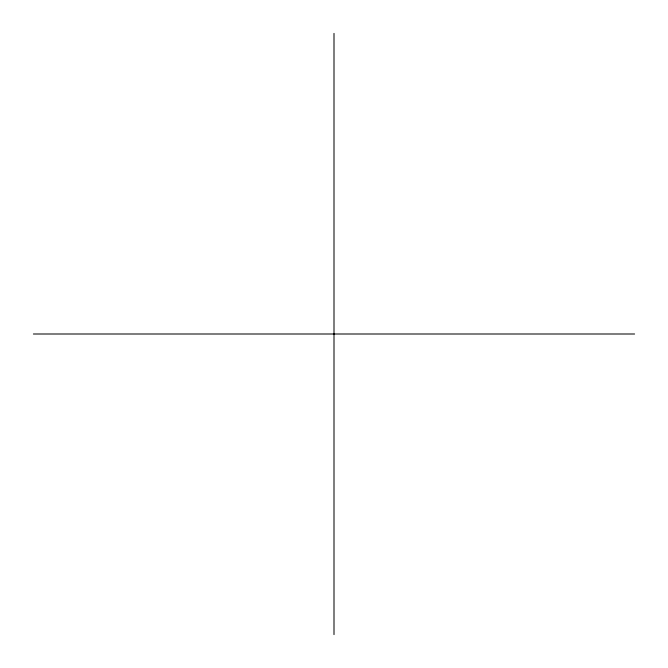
<?xml version="1.0" encoding="UTF-8"?>
<svg xmlns="http://www.w3.org/2000/svg" width="668" height="668" viewBox="0 0 668 668"><rect width="100%" height="100%" fill="white"/><g stroke="black" fill="none" stroke-linecap="round" stroke-linejoin="round"><path stroke-width="1" d="M33.4 334L634.6 334M334 33.4L334 634.6"/></g></svg>
